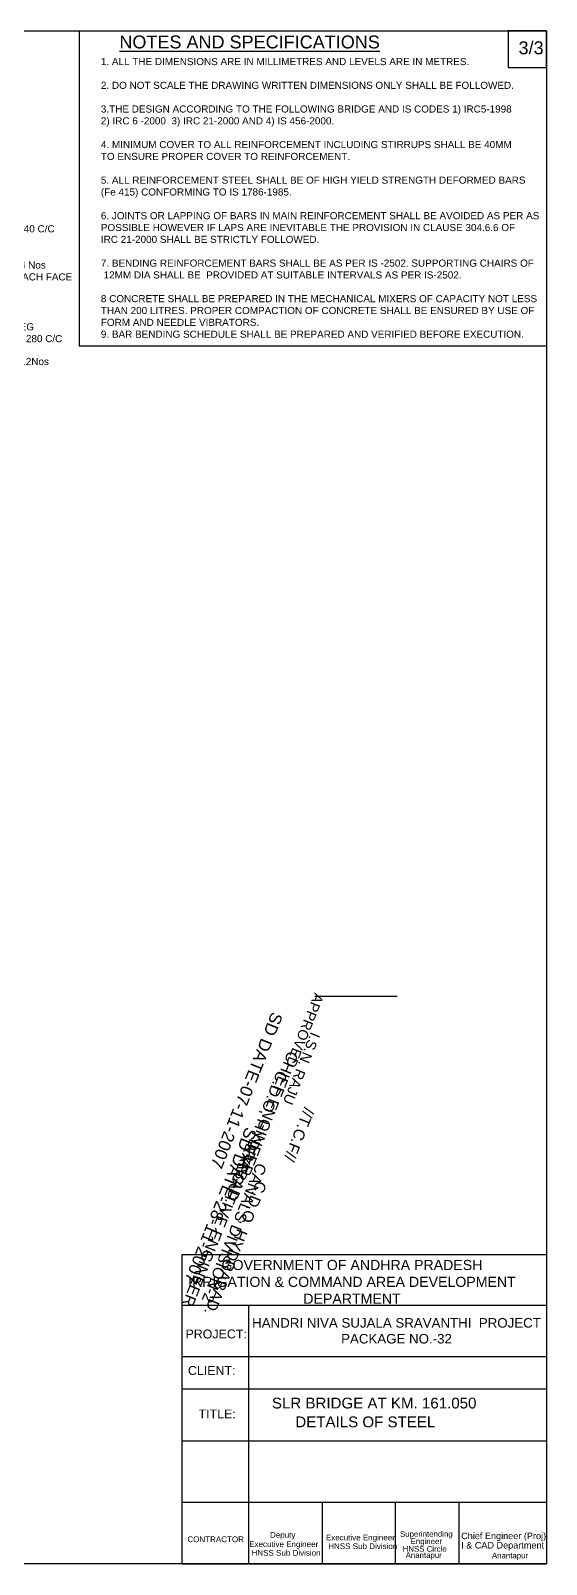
# Model space of a CAD drawing. Header units: inches. Extents: x 20279.4 to 20376.7, y 17527 to 17587.8.
# Drawn here: x 20356.3 to 20376.7, y 17527.2 to 17587.8 of the extents above; entities that cross this region are included whole.
import ezdxf

# ---------------------------------------------------------------- set-up
doc = ezdxf.new("R2010")
doc.units = ezdxf.units.IN
doc.header["$MEASUREMENT"] = 0
for name, color, linetype in [('DRAWING', 2, 'Continuous'), ('TEXT', 255, 'Continuous'), ('TXT', 7, 'Continuous'), ('TXT @ 1', 7, 'Continuous')]:
    doc.layers.add(name, color=color, linetype=linetype)
doc.styles.add('Notes', font='arial.ttf', dxfattribs={"height": 0.1})
doc.styles.get("Standard").update_dxf_attribs({"font": 'arial.ttf'})

msp = doc.modelspace()

# ---------------------------------------------------------------- linework, layer by layer
at = {"layer": 'DRAWING'}
msp.add_lwpolyline([(20376.71507, 17527.22917), (20279.37208, 17527.22917), (20279.37208, 17587.76761), (20376.71507, 17587.76761)], close=True, dxfattribs=at)
for points in [[(20358.25225, 17587.76761), (20358.25225, 17575.32059), (20376.71507, 17575.32059)], [(20362.32186, 17527.22917), (20362.32186, 17539.44147), (20376.71507, 17539.44147)], [(20376.71507, 17539.44147), (20376.71507, 17527.22917)], [(20362.32186, 17537.44057), (20376.71507, 17537.44057)], [(20364.95128, 17537.44057), (20364.95128, 17527.22917)], [(20362.32186, 17535.42041), (20376.71507, 17535.42041)], [(20362.32186, 17534.14661), (20376.71507, 17534.14661)], [(20362.32186, 17532.09483), (20376.71507, 17532.09483)], [(20362.32186, 17529.67239), (20376.71507, 17529.67239)], [(20367.87057, 17527.2132), (20367.87057, 17529.67239)], [(20370.75117, 17527.2132), (20370.75117, 17529.67239)], [(20373.27558, 17527.2132), (20373.27558, 17529.67239)], [(20362.32186, 17527.22917), (20376.71507, 17527.22917)]]:
    msp.add_lwpolyline(points, dxfattribs=at)
at = {"layer": 'TEXT'}
msp.add_lwpolyline([(20376.71507, 17587.76761), (20375.20574, 17587.76761), (20375.20574, 17586.31052), (20376.71507, 17586.31052)], close=True, dxfattribs=at)
at = {"layer": 'TXT'}
msp.add_line((20367.56105, 17549.64738), (20370.82265, 17549.64738), dxfattribs=at)

# ---------------------------------------------------------------- texts
at = {"layer": 'TEXT'}
for s, height, p in [('SLR BRIDGE AT KM. 161.050 ', 0.426682, (20365.87112, 17533.36696)), ('Superintending ', 0.221653, (20370.93255, 17528.2998)), ('Chief Engineer (Proj)', 0.2574249, (20373.34845, 17528.20689)), ('I & CAD Department', 0.2574249, (20373.34853, 17527.83784)), ('HNSS Circle', 0.221653, (20371.039, 17527.7105)), ('Anantapur', 0.221653, (20371.15642, 17527.46385)), ('Anantapur', 0.221653, (20374.56567, 17527.44981))]:
    msp.add_text(s, height=height, dxfattribs=at).set_placement(p)
at = {"layer": 'TEXT', "color": 7}
for s, height, p in [('Executive Engineer', 0.2266817, (20364.97422, 17527.89643)), ('Deputy', 0.226682, (20365.79611, 17528.26316)), ('Executive Engineer', 0.2266817, (20368.00379, 17528.15891)), ('HNSS Sub Division', 0.2266817, (20365.06753, 17527.5533)), ('HNSS Sub Division', 0.2266817, (20368.09709, 17527.81578))]:
    msp.add_text(s, height=height, dxfattribs=at).set_placement(p)
at = {"layer": 'TEXT'}
for s, insert, char_height, width, attachment_point in [('{\\LNOTES AND SPECIFICATIONS}', (20359.84422, 17587.57657), 0.51, 25.3442571, 1), ('3/3', (20375.61765, 17587.34636), 0.51, 25.3442571, 1), ('{\\fArial|b0|i0|c0|p32;8Ø @ 240 C/C}', (20354.70985, 17580.0863), 0.2805, 8.0637071, 1), ('{\\fArial|b0|i0|c0|p32;8Ø - 4 Nos \\PON EACH FACE}', (20355.04326, 17578.65376), 0.2805, 8.0637071, 1), ('{\\fArial|b0|i0|c0|p32;10Ø 4 LEG\\PSTPS @ 280 C/C }', (20354.51218, 17576.21637), 0.2805, 8.0637071, 1), ('{\\fArial|b0|i0|c0|p32;28Ø -12Nos}', (20354.94761, 17574.84709), 0.2805, 8.0637071, 1), ('HANDRI NIVA SUJALA SRAVANTHI  PROJECT\\PPACKAGE NO.-32', (20370.79433, 17536.93489), 0.3758681, 16.1086309, 2), ('DETAILS OF STEEL', (20366.7961, 17533.05105), 0.426682, 14.4218517, 1), ('Engineer', (20371.35141, 17528.23319), 0.221653, 1.2802048, 1)]:
    msp.add_mtext(s, dxfattribs=dict(at, insert=insert, char_height=char_height, width=width, attachment_point=attachment_point))
at = {"layer": 'TEXT', "color": 7}
for s, insert, char_height, width, attachment_point in [('\\pt2.24609;1. ALL THE DIMENSIONS ARE IN MILLIMETRES AND LEVELS ARE IN METRES.\\P\\P2. DO NOT SCALE THE DRAWING WRITTEN DIMENSIONS ONLY SHALL BE FOLLOWED.\\P\\P3.THE DESIGN ACCORDING TO THE FOLLOWING BRIDGE AND IS CODES 1) IRC5-1998 \\P2) IRC 6 -2000  3) IRC 21-2000 AND 4) IS 456-2000.\\P\\P4. MINIMUM COVER TO ALL REINFORCEMENT INCLUDING STIRRUPS SHALL BE 40MM \\PTO ENSURE PROPER COVER TO REINFORCEMENT.\\P\\P5. ALL REINFORCEMENT STEEL SHALL BE OF HIGH YIELD STRENGTH DEFORMED BARS \\P(Fe 415) CONFORMING TO IS 1786-1985.\\P\\P6. JOINTS OR LAPPING OF BARS IN MAIN REINFORCEMENT SHALL BE AVOIDED AS PER AS  \\PPOSSIBLE HOWEVER IF LAPS ARE INEVITABLE THE PROVISION IN CLAUSE 304.6.6 OF \\PIRC 21-2000 SHALL BE STRICTLY FOLLOWED.\\P\\ptz;\\P7. BENDING REINFORCEMENT BARS SHALL BE AS PER IS -2502. SUPPORTING CHAIRS OF\\P 12MM DIA{\\fArial|b0|i0|c0|p32; SHALL BE  PROVIDED AT SUITABLE INTERVALS AS PER IS-2502.\\P}\\P8 CONCRETE SHALL BE PREPARED IN THE MECHANICAL MIXERS OF CAPACITY NOT LESS \\PTHAN 200 LITRES. PROPER COMPACTION OF CONCRETE SHALL BE ENSURED BY USE OF \\PFORM AND NEEDLE VIBRATORS.\\P{\\C256;9. BAR BENDING SCHEDULE SHALL BE PREPARED AND VERIFIED BEFORE EXECUTION.}', (20359.11232, 17586.68782), 0.2807605, 18.7239715, 1), ('GOVERNMENT OF ANDHRA PRADESH\\PIRRIGATION & COMMAND AREA DEVELOPMENT DEPARTMENT', (20369.03518, 17538.36626), 0.4000265, 15.3753137, 5), ('PROJECT:', (20362.45649, 17536.48396), 0.350951, 2.8522693, 1), ('CLIENT:', (20362.55391, 17535.04134), 0.350951, 2.8522693, 1), ('TITLE:', (20362.97354, 17533.32584), 0.350951, 2.8522693, 1), ('\\PCONTRACTOR', (20362.53267, 17528.38954), 0.226682, 3.3748254, 4)]:
    msp.add_mtext(s, dxfattribs=dict(at, insert=insert, char_height=char_height, width=width, attachment_point=attachment_point))
at = {"layer": 'TXT @ 1', "style": 'Notes'}
for s, height, p in [('APPROVED ', 0.4, (20367.55985, 17549.80538)), ('SD DATE-07-11-2007', 0.48, (20365.87105, 17549.05898)), ('I.S.N. RAJU', 0.4, (20367.41665, 17548.25738)), ('CHIEF ENGINEER,', 0.44, (20366.51825, 17547.51618)), ('C.D.O, HYDRABAD.', 0.44, (20366.08905, 17546.74818)), ('//T.C.F//', 0.44, (20367.15486, 17545.29301)), ('SD DATE-28-11-2007', 0.48, (20364.84093, 17544.50724)), ('EXECUTIVE ENGINEER', 0.44, (20364.87526, 17543.87301)), ('CANALS DIVISION-2', 0.44, (20365.27326, 17543.10141)), ('C.D.O, HYDRABAD.', 0.44, (20365.27366, 17542.39341))]:
    msp.add_text(s, height=height, rotation=248.1853989, dxfattribs=at).set_placement(p)

doc.saveas('drawing.dxf')
